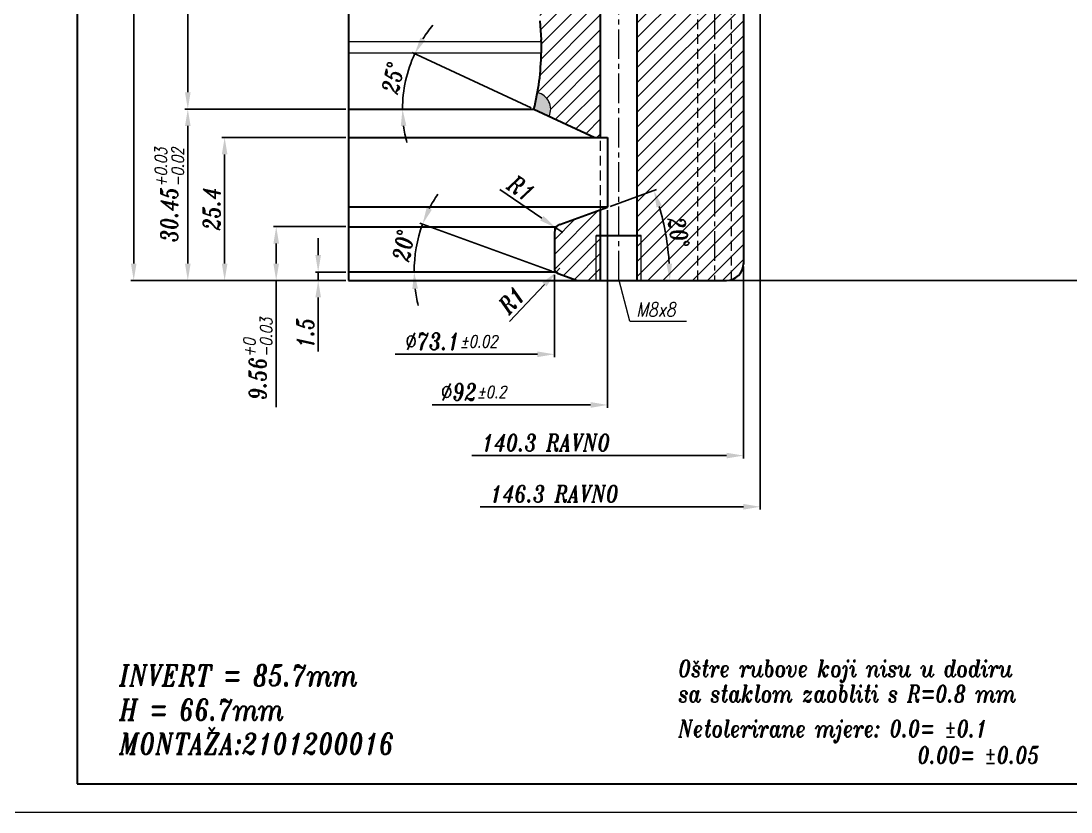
# Model space of a CAD drawing. Extents: x -409 to 623, y -170 to 506.
# Drawn here: x 21.5 to 208.1, y -94.1 to 46.4 of the extents above; entities that cross this region are included whole.
import ezdxf

# ---------------------------------------------------------------- set-up
doc = ezdxf.new("R2010")
doc.units = 0
doc.header["$LTSCALE"] = 7
doc.header["$MEASUREMENT"] = 0
doc.linetypes.add('CENTER2', pattern=[1.125, 0.75, -0.125, 0.125, -0.125])
doc.linetypes.add('HIDDEN', pattern=[0.375, 0.25, -0.125])
doc.layers.get('0').update_dxf_attribs({"linetype": 'CONTINUOUS', "lineweight": 15})
for name, color, linetype, lineweight in [('1', 1, 'CENTER2', 15), ('2', 2, 'HIDDEN', 15), ('3', 3, 'CONTINUOUS', 30), ('8', 252, 'CONTINUOUS', 15)]:
    doc.layers.add(name, color=color, linetype=linetype, lineweight=lineweight)
doc.styles.add('ITALICT', font='ITALICT.shx', dxfattribs={"width": 0.8, "height": 3})
doc.dimstyles.get("Standard").update_dxf_attribs({"dimtxt": 3, "dimasz": 3, "dimexe": 0.5, "dimexo": 0.5, "dimgap": 0.8, "dimtad": 1, "dimdsep": 46, "dimtxsty": 'ITALICT', "dimcen": 0.09, "dimazin": 2, "dimtfac": 1, "dimtmove": 0, "dimatfit": 3, "dimfxl": 1, "dimtolj": 1, "dimtzin": 0, "dimarcsym": 0})
doc.dimstyles.new('Standard$2', dxfattribs={"dimtxt": 3, "dimasz": 3, "dimexe": 0.5, "dimexo": 0.5, "dimgap": 0.8, "dimtad": 1, "dimdsep": 46, "dimtxsty": 'ITALICT', "dimcen": 0.09, "dimazin": 2, "dimtfac": 1, "dimtmove": 0, "dimatfit": 3, "dimfxl": 1, "dimtolj": 1, "dimtzin": 0, "dimarcsym": 0})

# ---------------------------------------------------------------- blocks, each defined once
blk = doc.blocks.new('*D28')
at = {"color": 0, "lineweight": -2, "transparency": 16777216}
for p, q in [((74.19, 279.47), (50.64, 279.47)), ((51.14, 276.47), (51.14, 33.77)), ((79.23, 30.77), (50.64, 30.77))]:
    blk.add_line(p, q, dxfattribs=at)
at = {"color": 0, "transparency": 16777216}
for points in [[(51.64, 276.47), (50.64, 276.47), (51.14, 279.47)], [(50.64, 33.77), (51.64, 33.77), (51.14, 30.77)]]:
    blk.add_solid(points, dxfattribs=at)
at = {"color": 0, "transparency": 16777216, "insert": (48.84, 155.07), "char_height": 3, "attachment_point": 5, "rotation": 90, "style": 'ITALICT'}
blk.add_mtext('\\A1;248.7{}{\\H0.71x;\\C3;%%p0.05}', dxfattribs=at)
blk = doc.blocks.new('*D29')
at = {"color": 0, "lineweight": -2, "transparency": 16777216}
for p, q in [((79.23, 30.77), (50.64, 30.77)), ((51.14, 27.77), (51.14, 3.32)), ((79.23, 0.32), (50.64, 0.32))]:
    blk.add_line(p, q, dxfattribs=at)
at = {"color": 0, "transparency": 16777216}
for points in [[(51.64, 27.77), (50.64, 27.77), (51.14, 30.77)], [(50.64, 3.32), (51.64, 3.32), (51.14, 0.32)]]:
    blk.add_solid(points, dxfattribs=at)
at = {"color": 0, "transparency": 16777216, "insert": (47.85, 15.54), "char_height": 3, "attachment_point": 5, "rotation": 90, "style": 'ITALICT'}
blk.add_mtext('\\A1;30.45{}{\\H0.71x;\\C3;\\S+0.03^ -0.02;}', dxfattribs=at)
blk = doc.blocks.new('*D32')
at = {"color": 0, "lineweight": -2, "transparency": 16777216}
for p, q in [((74.31, 4.82), (74.31, 7.82)), ((79.23, 1.82), (73.81, 1.82)), ((79.23, 0.32), (73.81, 0.32)), ((74.31, 1.82), (74.31, 0.32)), ((74.31, -2.68), (74.31, -12.31))]:
    blk.add_line(p, q, dxfattribs=at)
at = {"color": 0, "transparency": 16777216}
for points in [[(73.81, 4.82), (74.81, 4.82), (74.31, 1.82)], [(74.81, -2.68), (73.81, -2.68), (74.31, 0.32)]]:
    blk.add_solid(points, dxfattribs=at)
at = {"color": 0, "transparency": 16777216, "insert": (72.01, -9), "char_height": 3, "attachment_point": 5, "rotation": 90, "style": 'ITALICT'}
blk.add_mtext('\\A1;1.5', dxfattribs=at)
blk = doc.blocks.new('*D33')
at = {"color": 0, "linetype": 'ByBlock', "lineweight": -2, "transparency": 16777216}
for p, q in [((79.23, 9.88), (66.35, 9.88)), ((66.85, 3.32), (66.85, 6.88)), ((79.23, 0.32), (66.35, 0.32)), ((66.85, 0.32), (66.85, -22.19))]:
    blk.add_line(p, q, dxfattribs=at)
at = {"color": 0, "transparency": 16777216}
for points in [[(67.35, 6.88), (66.35, 6.88), (66.85, 9.88)], [(66.35, 3.32), (67.35, 3.32), (66.85, 0.32)]]:
    blk.add_solid(points, dxfattribs=at)
at = {"color": 0, "transparency": 16777216, "insert": (63.57, -13.61), "char_height": 3, "attachment_point": 5, "rotation": 90, "style": 'ITALICT'}
blk.add_mtext('\\A1;9.56{}{\\H0.71x;\\C3;\\S+0^ -0.03;}', dxfattribs=at)
blk = doc.blocks.new('*D34')
at = {"color": 0, "lineweight": -2, "transparency": 16777216}
for p, q in [((79.23, 25.72), (57.19, 25.72)), ((57.69, 3.32), (57.69, 22.72)), ((79.23, 0.32), (57.19, 0.32))]:
    blk.add_line(p, q, dxfattribs=at)
at = {"color": 0, "transparency": 16777216}
for points in [[(58.19, 22.72), (57.19, 22.72), (57.69, 25.72)], [(57.19, 3.32), (58.19, 3.32), (57.69, 0.32)]]:
    blk.add_solid(points, dxfattribs=at)
at = {"color": 0, "transparency": 16777216, "insert": (55.39, 13.02), "char_height": 3, "attachment_point": 5, "rotation": 90, "style": 'ITALICT'}
blk.add_mtext('\\A1;25.4', dxfattribs=at)
blk = doc.blocks.new('*D42')
at = {"color": 0, "lineweight": -2, "transparency": 16777216}
for p, q in [((50.64, 279.47), (41.03, 279.47)), ((41.53, 276.47), (41.53, 3.32)), ((79.23, 0.32), (41.03, 0.32))]:
    blk.add_line(p, q, dxfattribs=at)
at = {"color": 0, "transparency": 16777216}
for points in [[(42.03, 276.47), (41.03, 276.47), (41.53, 279.47)], [(41.03, 3.32), (42.03, 3.32), (41.53, 0.32)]]:
    blk.add_solid(points, dxfattribs=at)
at = {"color": 0, "transparency": 16777216, "insert": (38.25, 139.84), "char_height": 3, "attachment_point": 5, "rotation": 90, "style": 'ITALICT'}
blk.add_mtext('\\A1;279.15{}{\\H0.71x;\\C3;\\S+0.08^ -0.07;}', dxfattribs=at)
blk = doc.blocks.new('*D43')
at = {"color": 0, "lineweight": -2, "transparency": 16777216}
for p, q in [((106.6, 16.51), (114.07, 11.38)), ((117.78, 8.83), (116.54, 9.68))]:
    blk.add_line(p, q, dxfattribs=at)
at = {"color": 0, "transparency": 16777216}
blk.add_solid([(113.78, 10.96), (114.35, 11.79), (116.54, 9.68)], dxfattribs=at)
at = {"color": 0, "transparency": 16777216, "insert": (110.4, 16.69), "char_height": 3, "attachment_point": 5, "rotation": 325.498, "style": 'ITALICT'}
blk.add_mtext('\\A1;R1', dxfattribs=at)
blk = doc.blocks.new('*D48')
at = {"color": 0, "lineweight": -2, "transparency": 16777216}
for p, q in [((125.73, 12.82), (125.73, -22.3)), ((122.73, -21.8), (94.59, -21.8))]:
    blk.add_line(p, q, dxfattribs=at)
at = {"color": 0, "transparency": 16777216}
blk.add_solid([(122.73, -22.3), (122.73, -21.3), (125.73, -21.8)], dxfattribs=at)
at = {"color": 0, "transparency": 16777216, "insert": (101.94, -19.5), "char_height": 3, "attachment_point": 5, "style": 'ITALICT'}
blk.add_mtext('\\A1;%%c92{}{\\H0.71x;\\C3;%%p0.2}', dxfattribs=at)
blk = doc.blocks.new('*D49')
at = {"color": 0, "lineweight": -2, "transparency": 16777216}
for p, q in [((116.28, 1.32), (116.28, -13.3)), ((113.28, -12.8), (87.97, -12.8))]:
    blk.add_line(p, q, dxfattribs=at)
at = {"color": 0, "transparency": 16777216}
blk.add_solid([(113.28, -13.3), (113.28, -12.3), (116.28, -12.8)], dxfattribs=at)
at = {"color": 0, "transparency": 16777216, "insert": (98, -10.5), "char_height": 3, "attachment_point": 5, "style": 'ITALICT'}
blk.add_mtext('\\A1;%%c73.1{}{\\H0.71x;\\C3;%%p0.02}', dxfattribs=at)
blk = doc.blocks.new('*D53')
at = {"color": 0, "lineweight": -2, "transparency": 16777216}
for p, q in [((149.88, 2.82), (149.88, -31.3)), ((146.88, -30.8), (101.6, -30.8))]:
    blk.add_line(p, q, dxfattribs=at)
at = {"color": 0, "transparency": 16777216}
blk.add_solid([(146.88, -31.3), (146.88, -30.3), (149.88, -30.8)], dxfattribs=at)
at = {"color": 0, "transparency": 16777216, "insert": (114.8, -28.5), "char_height": 3, "attachment_point": 5, "style": 'ITALICT'}
blk.add_mtext('\\A1;140.3 RAVNO', dxfattribs=at)
blk = doc.blocks.new('*D54')
at = {"color": 0, "lineweight": -2, "transparency": 16777216}
for p, q in [((152.88, 53.87), (152.88, -40.4)), ((149.88, -39.9), (103.1, -39.9))]:
    blk.add_line(p, q, dxfattribs=at)
at = {"color": 0, "transparency": 16777216}
blk.add_solid([(149.88, -40.4), (149.88, -39.4), (152.88, -39.9)], dxfattribs=at)
at = {"color": 0, "transparency": 16777216, "insert": (116.3, -37.6), "char_height": 3, "attachment_point": 5, "style": 'ITALICT'}
blk.add_mtext('\\A1;146.3 RAVNO', dxfattribs=at)
blk = doc.blocks.new('*D58')
at = {"color": 0, "lineweight": -2, "transparency": 16777216}
blk.add_line((115.81, 1.99), (92.39, 10.51), dxfattribs=at)
for start, end in [(146.1957, 153.0978), (160, 180), (186.9022, 193.8043)]:
    blk.add_arc((116.28, 1.82), 24.92, start, end, dxfattribs=at)
at = {"color": 0, "transparency": 16777216}
for points in [[(93.6, 13.29), (94.51, 12.89), (92.86, 10.34)], [(92.04, -1.15), (91.04, -1.21), (91.36, 1.82)]]:
    blk.add_solid(points, dxfattribs=at)
at = {"color": 0, "transparency": 16777216, "insert": (89.47, 6.54), "char_height": 3, "attachment_point": 5, "rotation": 80, "style": 'ITALICT'}
blk.add_mtext('\\A1;20%%d', dxfattribs=at)
blk = doc.blocks.new('*D68')
at = {"color": 0, "lineweight": -2, "transparency": 16777216}
blk.add_line((126.2, 13.49), (134.44, 16.49), dxfattribs=at)
blk.add_arc((90.01, 0.32), 46.78, 3.6752, 16.3248, dxfattribs=at)
at = {"color": 0, "transparency": 16777216}
for points in [[(135.38, 13.62), (134.43, 13.31), (133.97, 16.32)], [(136.19, 3.3), (137.19, 3.33), (136.79, 0.32)]]:
    blk.add_solid(points, dxfattribs=at)
at = {"color": 0, "transparency": 16777216, "insert": (138.34, 8.84), "char_height": 3, "attachment_point": 5, "rotation": 280, "style": 'ITALICT'}
blk.add_mtext('\\A1;20%%d', dxfattribs=at)
blk = doc.blocks.new('*D69')
at = {"color": 0, "lineweight": -2, "transparency": 16777216}
for p, q in [((117.28, 2.52), (116.59, 1.79)), ((108.29, -6.95), (114.52, -0.38))]:
    blk.add_line(p, q, dxfattribs=at)
at = {"color": 0, "transparency": 16777216}
blk.add_solid([(114.88, -0.73), (114.16, -0.04), (116.59, 1.79)], dxfattribs=at)
at = {"color": 0, "transparency": 16777216, "insert": (108.7, -3.17), "char_height": 3, "attachment_point": 5, "rotation": 46.4913, "style": 'ITALICT'}
blk.add_mtext('\\A1;R1', dxfattribs=at)
blk = doc.blocks.new('*D93')
at = {"color": 0, "lineweight": -2, "transparency": 16777216}
for p, q in [((148.23, 204.22), (212.8, 204.22)), ((212.3, 3.32), (212.3, 201.22)), ((147.38, 0.32), (212.8, 0.32))]:
    blk.add_line(p, q, dxfattribs=at)
at = {"color": 0, "transparency": 16777216}
for points in [[(212.8, 201.22), (211.8, 201.22), (212.3, 204.22)], [(211.8, 3.32), (212.8, 3.32), (212.3, 0.32)]]:
    blk.add_solid(points, dxfattribs=at)
at = {"color": 0, "transparency": 16777216, "insert": (210, 106.26), "char_height": 3, "attachment_point": 5, "rotation": 90, "style": 'ITALICT'}
blk.add_mtext('\\A1;203.9', dxfattribs=at)
blk = doc.blocks.new('*D112')
at = {"color": 0, "linetype": 'ByBlock', "lineweight": -2, "transparency": 16777216}
blk.add_line((112.17, 30.98), (91.03, 40.84), dxfattribs=at)
for start, end in [(140.2567, 147.6283), (155, 180), (187.3716, 194.7433)]:
    blk.add_arc((112.63, 30.77), 23.33, start, end, dxfattribs=at)
at = {"color": 0, "transparency": 16777216}
for points in [[(92.48, 43.5), (93.36, 43.02), (91.48, 40.63)], [(89.98, 27.81), (88.99, 27.74), (89.29, 30.77)]]:
    blk.add_solid(points, dxfattribs=at)
at = {"color": 0, "transparency": 16777216, "insert": (87.6, 36.32), "char_height": 3, "attachment_point": 5, "rotation": 77.5, "style": 'ITALICT'}
blk.add_mtext('\\A1;25%%d', dxfattribs=at)
blk = doc.blocks.new('*D137')
at = {"color": 0, "lineweight": -2, "transparency": 16777216}
blk.add_arc((127.73, 180.67), 81.54, 92.1082, 99.8918, dxfattribs=at)
at = {"color": 0, "transparency": 16777216}
for points in [[(113.62, 261.49), (113.81, 260.51), (110.77, 260.43)], [(124.74, 261.65), (124.72, 262.65), (127.73, 262.21)]]:
    blk.add_solid(points, dxfattribs=at)
at = {"color": 0, "transparency": 16777216, "insert": (118.96, 264.05), "char_height": 3, "attachment_point": 5, "rotation": 6, "style": 'ITALICT'}
blk.add_mtext('\\A1;12%%d', dxfattribs=at)

msp = doc.modelspace()

# ---------------------------------------------------------------- hatches: boundary and pattern name
h = msp.add_hatch(color=256)
edge = h.paths.add_edge_path()
edge.add_arc((112.6259, 30.7683), 3, 334.99998, 437.384114)
edge.add_arc((74.8143, 40.7683), 39.1115, 345.186176, 349.582053, ccw=False)
edge.add_line((112.6259, 30.7683), (115.3448, 29.5004))
at = {"layer": '8'}
h = msp.add_hatch(dxfattribs=at)
h.set_pattern_fill('ANSI31', color=256, scale=15, angle=180, style=0)
edge = h.paths.add_edge_path()
edge.add_line((105.0345, 268.1866), (102.6365, 279.4683))
edge.add_line((102.6365, 279.4683), (95.551, 279.4683))
edge.add_arc((92.5602, 279.2339), 3, -92.729271, 4.479641, ccw=False)
edge.add_line((92.4174, 276.2373), (93.4306, 264.8169))
edge.add_line((93.4306, 264.8169), (106.2753, 265.9565))
edge.add_line((106.2753, 265.9565), (105.7681, 268.3425))
edge.add_line((105.7681, 268.3425), (105.0345, 268.1866))
h.paths.add_polyline_path([(105.7681, 268.3425), (103.4033, 279.4683), (102.6365, 279.4683), (105.0345, 268.1866)])
h.paths.add_polyline_path([(93.4925, 264.1196), (95.2938, 243.8169), (110.6908, 245.1829), (106.4219, 265.2667)])
h.paths.add_polyline_path([(95.3556, 243.1196), (97.1569, 222.8169), (115.1064, 224.4094), (110.8375, 244.4932)])
h.paths.add_polyline_path([(97.2188, 222.1196), (98.2259, 210.7685, 0.11533035), (101.1908, 201.7655), (117.7263, 212.0837), (115.253, 223.7197)])
h.paths.add_polyline_path([(101.5653, 201.1741, 0.0346108), (103.309, 198.8833, -0.12073026), (112.7073, 180.8086, -0.00204441), (112.7888, 180.4683), (123.8903, 183.0843), (117.8812, 211.3552)])
h.paths.add_polyline_path([(113.2811, 33.6958, -0.4790346), (115.3448, 29.5004), (123.4461, 25.7227), (124.4759, 25.7227), (124.4759, 180.3294), (123.9631, 182.7419), (112.8676, 180.1272, -0.05576865), (113.9259, 170.6683), (113.9259, 167.2683, -0.01705747), (113.9143, 166.9274), (113.6875, 163.6091, 0.01705747), (113.6759, 163.2683), (113.6759, 46.7683, 0.01705747), (113.6875, 46.4274), (113.9143, 43.1091, -0.01705747), (113.9259, 42.7683), (113.9259, 40.7683, -0.04548821)])
h.paths.add_polyline_path([(123.033, 98.4877), (132.4187, 98.4877), (132.4187, 92.4877), (123.033, 92.4877)], flags=9)
h.paths.add_polyline_path([(113.1249, 221.7453), (114.6249, 214.6886), (108.756, 213.4411), (107.256, 220.4978)], flags=24)
h = msp.add_hatch(dxfattribs=at)
h.set_pattern_fill('ANSI31', color=256, scale=15, angle=180, style=0)
edge = h.paths.add_edge_path()
edge.add_line((124.4759, 12.8628), (117.2629, 10.2375))
edge.add_arc((117.7759, 8.8279), 1.5, 110, 180)
edge.add_line((116.2759, 8.8279), (116.2759, 2.5185))
edge.add_arc((117.2759, 2.5185), 1, 180, 250)
edge.add_line((116.9339, 1.5788), (120.3971, 0.3183))
edge.add_line((120.3971, 0.3183), (123.7259, 0.3183))
edge.add_line((123.7259, 0.3183), (123.7259, 8.3183))
edge.add_line((123.7259, 8.3183), (124.4759, 8.3183))
edge.add_line((124.4759, 8.3183), (124.4759, 12.8628))
h.paths.add_polyline_path([(124.4759, 8.3183), (123.7259, 8.3183), (123.7259, 0.3183), (124.4759, 0.3183)])
h.paths.add_polyline_path([(131.7259, 0.3183), (131.7259, 8.3183), (130.9759, 8.3183), (130.9759, 0.3183)])
h.paths.add_polyline_path([(144.7259, 120.7683), (135.8759, 120.7683), (135.8759, 121.5183), (134.8759, 121.5183), (132.9995, 124.7683), (134.8759, 128.0183), (135.8759, 128.0183), (135.8759, 128.7683), (144.7259, 128.7683), (144.6759, 195.7683), (144.6759, 255.7683), (144.6759, 260.4683), (144.6759, 279.4683), (131.7259, 279.4683), (131.7259, 271.4683), (130.9759, 271.4683), (130.9759, 8.3183), (131.7259, 8.3183), (131.7259, 0.3183), (144.7259, 0.3183)])
h.paths.add_polyline_path([(144.7259, 0.3183), (146.8759, 0.3183, 0.41421356), (149.8759, 3.3183), (149.8759, 54.3683), (149.8759, 120.2683), (149.8759, 120.7683), (144.7259, 120.7683)])
h.paths.add_polyline_path([(149.8759, 128.7683), (149.8759, 129.2683), (149.8759, 134.2683), (149.8759, 134.3683), (152.8759, 134.3683), (155.7259, 134.3683), (155.7259, 184.7183), (144.7259, 195.7183), (144.7259, 128.7683)])
h.paths.add_polyline_path([(149.8759, 128.7683), (144.7259, 128.7683), (144.7259, 128.0183), (149.8759, 128.0183)])
h.paths.add_polyline_path([(144.7259, 128.7683), (135.8759, 128.7683), (135.8759, 128.0183), (144.7259, 128.0183)])
h.paths.add_polyline_path([(135.8759, 121.5183), (135.8759, 120.7683), (144.7259, 120.7683), (144.7259, 121.5183)])
h.paths.add_polyline_path([(149.8759, 121.5183), (144.7259, 121.5183), (144.7259, 120.7683), (149.8759, 120.7683)])
h.paths.add_polyline_path([(111.2259, 279.4683), (110.8872, 279.1296), (112.8597, 269.8499), (112.1261, 269.6939), (124.4759, 211.5927), (124.4759, 271.4683), (123.7259, 271.4683), (123.7259, 279.4683)])
h.paths.add_polyline_path([(110.2549, 278.4973), (112.1261, 269.6939), (112.8597, 269.8499), (110.8872, 279.1296)])
h.paths.add_polyline_path([(123.7259, 279.4683), (123.7259, 271.4683), (124.4759, 271.4683), (124.4759, 279.4683)])
h.paths.add_polyline_path([(130.9759, 279.4683), (130.9759, 271.4683), (131.7259, 271.4683), (131.7259, 279.4683)])
h.paths.add_polyline_path([(123.033, 98.4877), (132.4187, 98.4877), (132.4187, 92.4877), (123.033, 92.4877)], flags=9)
h.paths.add_polyline_path([(140.6606, 12.9701), (141.9332, 5.7529), (136.0244, 4.711), (134.7518, 11.9282)], flags=24)
h.paths.add_polyline_path([(131.1589, 250.1868), (140.3395, 252.1382), (141.587, 246.2694), (132.4063, 244.318)], flags=24)
h.paths.add_polyline_path([(136.2973, 117.8277), (141.4545, 117.8277), (141.4545, 111.8277), (136.2973, 111.8277)], flags=24)
h.paths.add_polyline_path([(136.2083, 108.8277), (141.4797, 108.8277), (141.4797, 102.8277), (136.2083, 102.8277)], flags=24)
h.paths.add_polyline_path([(115.3456, 266.6858), (121.9521, 267.3801), (122.5793, 261.413), (115.9728, 260.7186)], flags=24)

# ---------------------------------------------------------------- linework, layer by layer
for p, q in [((123.7259, 0.3183), (123.7259, 8.3183)), ((131.7259, 0.3183), (131.7259, 8.3183)), ((129.676, -6.8924), (127.7784, 0.3183)), ((129.676, -6.8924), (139.7745, -6.8924)), ((11.4997, -94.1371), (431.4997, -94.1371))]:
    msp.add_line(p, q)
msp.add_arc((112.6259, 30.7683), 3, 334.99998, 77.384114)
at = {"layer": '1'}
for p, q in [((127.7259, 0.3183), (127.7259, 279.4683)), ((144.7259, 205.9503), (144.7259, 0.3183))]:
    msp.add_line(p, q, dxfattribs=at)
at = {"layer": '2'}
for p, q in [((141.7259, 204.2183), (141.7259, 0.3183)), ((147.7259, 204.2183), (147.7259, 0.4412)), ((124.4759, 12.8628), (124.4759, 25.7227)), ((116.2759, 9.8783), (117.2629, 10.2375)), ((116.2759, 9.8783), (116.2759, 8.8279)), ((116.2759, 2.5185), (116.2759, 1.8183)), ((116.2759, 1.8183), (116.9339, 1.5788))]:
    msp.add_line(p, q, dxfattribs=at)
at = {"layer": '3'}
for p, q in [((31.4997, 501.465), (31.4997, -89.1371)), ((79.7259, 279.4683), (79.7259, 0.3183)), ((130.9759, 0.3183), (130.9759, 279.4683)), ((124.4759, 25.7227), (124.4759, 180.3294)), ((149.8759, 134.3683), (149.8759, 3.2183)), ((113.6875, 46.4274), (113.9143, 43.1091)), ((113.9259, 42.7683), (113.9259, 40.7683)), ((79.7259, 30.7683), (112.6259, 30.7683)), ((112.6259, 30.7683), (123.4461, 25.7227)), ((79.7259, 25.7227), (125.7259, 25.7227)), ((125.7259, 25.7227), (125.7259, 13.3178)), ((125.7259, 13.3178), (79.7259, 13.3178)), ((117.2629, 10.2375), (125.7259, 13.3178)), ((124.4759, 0.3183), (124.4759, 12.8628)), ((79.7259, 9.8783), (116.2759, 9.8783)), ((116.2759, 8.8279), (116.2759, 2.5185)), ((123.7259, 8.3183), (131.7259, 8.3183)), ((116.2759, 1.8183), (79.7259, 1.8183)), ((79.7259, 0.3183), (146.8759, 0.3183)), ((116.9339, 1.5788), (120.3971, 0.3183)), ((31.4997, -89.1371), (426.4997, -89.1371))]:
    msp.add_line(p, q, dxfattribs=at)
for centre, radius, start, end in [((108.9259, 42.7683), 5, 0, 3.908906), ((74.8143, 40.7683), 39.1115, 345.186176, 0), ((117.7759, 8.8279), 1.5, 110, 180), ((117.2759, 2.5185), 1, 180, 250), ((146.8759, 3.3183), 3, 270, 0)]:
    msp.add_arc(centre, radius, start, end, dxfattribs=at)
at = {"layer": '8'}
for p, q in [((79.7259, 42.7683), (113.9259, 42.7683)), ((79.7259, 40.7683), (113.9259, 40.7683))]:
    msp.add_line(p, q, dxfattribs=at)

# ---------------------------------------------------------------- texts
at = {"style": 'ITALICT', "width": 0.8}
for s, height, p in [('M8x8', 2.5, (130.8527, -6.1082)), ('Oštre rubove koji nisu u dodiru ', 3, (138.3254, -70.1416)), ('INVERT = 85.7mm', 3.75, (38.9565, -71.7449)), ('sa staklom zaobliti s R=0.8 mm', 3, (138.3254, -74.624)), ('H = 66.7mm', 3.75, (38.9565, -77.8163)), ('Netolerirane mjere: 0.0= %%P0.1', 3, (138.3254, -80.8176)), ('MONTAŽA:2101200016', 3.75, (38.9565, -83.8878)), ('0.00= %%P0.05', 3, (180.8271, -85.5184))]:
    msp.add_text(s, height=height, dxfattribs=at).set_placement(p)

# ---------------------------------------------------------------- dimensions: what is measured, and where the dimension line sits
for base, p1, p2, text, override, picture, middle in [((41.5305, 0.3183), (51.1384, 279.4683), (79.7259, 0.3183), '<>{}{\\H0.71x;\\C3;\\S+0.08^ -0.07;}', {"dimtp": 0.08, "dimtm": 0.07}, '*D42', (41.5305, 139.8433)), ((51.1384, 30.7683), (74.6891, 279.4683), (79.7259, 30.7683), '<>{}{\\H0.71x;\\C3;%%p0.05}', {"dimtp": 0.05, "dimtm": 0.05}, '*D28', (51.1384, 155.0683)), ((66.8506, 9.8783), (79.7259, 0.3183), (79.7259, 9.8783), '<>{}{\\H0.71x;\\C3;\\S+0^ -0.03;}', {"dimpost": '<>', "dimtp": 0, "dimtm": 0.03, "dimtdec": 2, "dimfxl": 1.5, "dimtzin": 8, "dimarcsym": 1}, '*D33', (66.8506, -13.6112))]:
    dim = msp.add_linear_dim(base=base, p1=p1, p2=p2, angle=90, text=text, dimstyle='Standard', override=override)
    dim.commit()
    dim.dimension.update_dxf_attribs({"geometry": picture, "text_midpoint": middle, "dimtype": 160})
for base, line1, line2, dimstyle, override, picture, middle in [((122.0381, 262.01), ((127.7259, 0.3183), (127.7259, 279.4683)), ((127.7259, 180.671), (106.7259, 279.4683)), 'Standard$2', {"dimscale": 1}, '*D137', (118.9625, 264.0494)), ((90.2727, 37.4604), ((79.7259, 30.7683), (112.6259, 30.7683)), ((112.6259, 30.7683), (123.4461, 25.7227)), 'Standard', {"dimarcsym": 1}, '*D112', (87.6, 36.3164))]:
    dim = msp.add_angular_dim_2l(base=base, line1=line1, line2=line2, dimstyle=dimstyle, override=override)
    dim.commit()
    dim.dimension.update_dxf_attribs({"geometry": picture, "text_midpoint": middle})
dim = msp.add_linear_dim(base=(212.3002, 204.2183), p1=(146.8759, 0.3183), p2=(147.7259, 204.2183), angle=90, dimstyle='Standard', override={"dimtmove": 0})
dim.commit()
dim.dimension.update_dxf_attribs({"geometry": '*D93', "text_midpoint": (212.3002, 106.2554), "dimtype": 160})
for base, p1, text, override, picture, middle in [((79.7259, -39.9006), (152.8759, 54.3683), '<> RAVNO', {"dimlfac": 2, "dimse2": 1, "dimsd2": 1, "dimtmove": 0}, '*D54', (116.3009, -39.9006)), ((79.7259, -21.8006), (125.7259, 13.3178), '%%c<>{}{\\H0.71x;\\C3;%%p0.2}', {"dimlfac": 2, "dimse2": 1, "dimsd2": 1, "dimtp": 0.2, "dimtm": 0.2, "dimtmove": 0}, '*D48', (101.9445, -21.8006)), ((79.7259, -30.8006), (149.8759, 3.3183), '<> RAVNO', {"dimlfac": 2, "dimse2": 1, "dimsd2": 1, "dimtmove": 0}, '*D53', (114.8009, -30.8006))]:
    dim = msp.add_linear_dim(base=base, p1=p1, p2=(79.7259, 0.3183), text=text, dimstyle='Standard', override=override)
    dim.commit()
    dim.dimension.update_dxf_attribs({"geometry": picture, "text_midpoint": middle, "dimtype": 160})
dim = msp.add_linear_dim(base=(51.1384, 0.3183), p1=(79.7259, 30.7683), p2=(79.7259, 0.3183), angle=90, text='<>{}{\\H0.71x;\\C3;\\S+0.03^ -0.02;}', dimstyle='Standard', override={"dimtp": 0.03, "dimtm": 0.02})
dim.commit()
dim.dimension.update_dxf_attribs({"geometry": '*D29', "text_midpoint": (47.8534, 15.5433)})
for base, p1, p2, picture, middle in [((57.693, 25.7227), (79.7259, 0.3183), (79.7259, 25.7227), '*D34', (55.393, 13.0205)), ((74.3079, 0.3183), (79.7259, 1.8183), (79.7259, 0.3183), '*D32', (72.0079, -8.996))]:
    dim = msp.add_linear_dim(base=base, p1=p1, p2=p2, angle=90, dimstyle='Standard')
    dim.commit()
    dim.dimension.update_dxf_attribs({"geometry": picture, "text_midpoint": middle})
dim = msp.add_radius_dim(center=(117.7759, 8.8279), mpoint=(116.5397, 9.6776), text='R1', dimstyle='Standard')
dim.commit()
dim.dimension.update_dxf_attribs({"geometry": '*D43', "text_midpoint": (110.402, 16.6871)})
for base, line1, line2, picture, middle in [((136.4718, 5.7489), ((79.7259, 0.3183), (146.8759, 0.3183)), ((117.2629, 10.2375), (125.7259, 13.3178)), '*D68', (138.3425, 8.8406)), ((92.0291, 7.5648), ((116.2759, 1.8183), (79.7259, 1.8183)), ((116.2759, 1.8183), (120.3971, 0.3183)), '*D58', (89.471, 6.5447))]:
    dim = msp.add_angular_dim_2l(base=base, line1=line1, line2=line2, dimstyle='Standard')
    dim.commit()
    dim.dimension.update_dxf_attribs({"geometry": picture, "text_midpoint": middle})
dim = msp.add_radius_dim(center=(117.2759, 2.5185), mpoint=(116.5874, 1.7932), dimstyle='Standard')
dim.commit()
dim.dimension.update_dxf_attribs({"geometry": '*D69', "text_midpoint": (108.7034, -3.1715)})
dim = msp.add_linear_dim(base=(79.7259, -12.8006), p1=(116.2759, 1.8183), p2=(79.7259, 0.3183), text='%%c<>{}{\\H0.71x;\\C3;%%p0.02}', dimstyle='Standard', override={"dimlfac": 2, "dimse2": 1, "dimsd2": 1, "dimtp": 0.02, "dimtm": 0.02, "dimtmove": 0})
dim.commit()
dim.dimension.update_dxf_attribs({"geometry": '*D49', "text_midpoint": (98.0009, -10.5006)})

doc.saveas('drawing.dxf')
